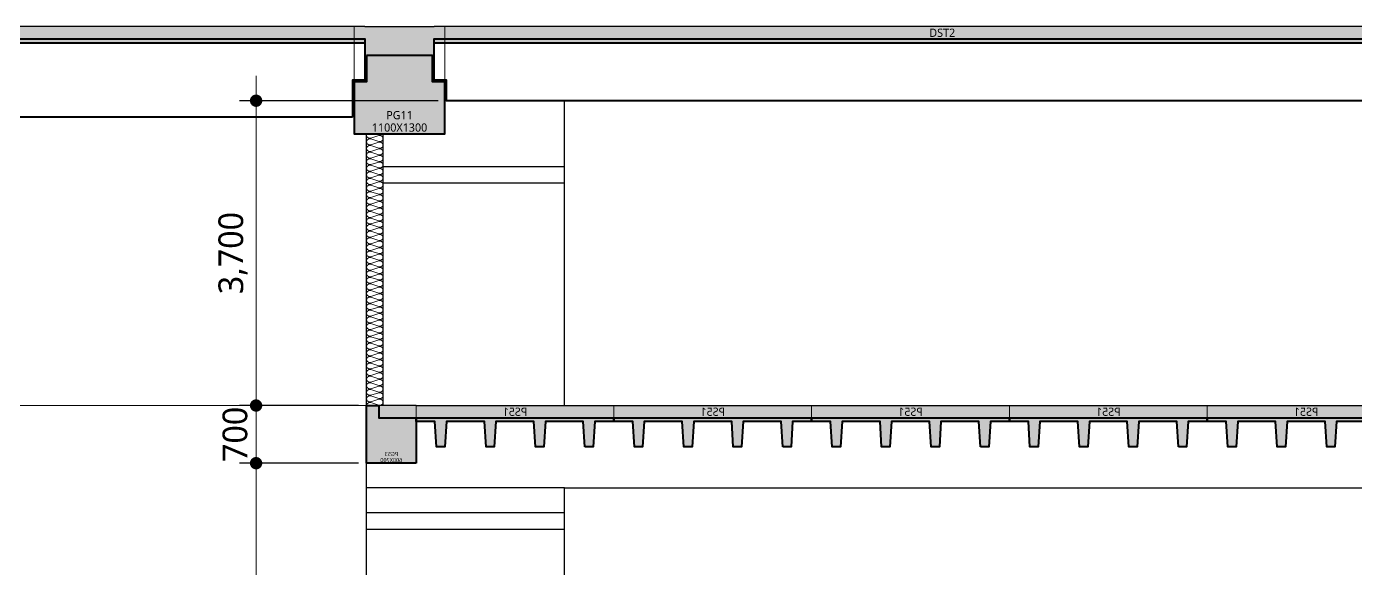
# Model space of a CAD drawing. Header units: millimetres. Extents: x 0 to 420000, y 0 to 297000.
# Drawn here: x 213387 to 229511, y 36723 to 43300 of the extents above; entities that cross this region are included whole.
import ezdxf
from ezdxf.enums import TextEntityAlignment as Align

# ---------------------------------------------------------------- set-up
doc = ezdxf.new("R2010")
doc.units = ezdxf.units.MM
doc.linetypes.add('CEN', pattern=[62, 60, -1, 0, -1])
doc.linetypes.add('HID', pattern=[2, 1.1, -0.9])
doc.layers.get('Defpoints').update_dxf_attribs({"color": 140})
for name, color, linetype, lineweight in [('A-AXIS-LINE', 1, 'CEN', 15), ('A-CONC-LIN1', 2, 'Continuous', 40), ('A-CONC-LIN2', 7, 'Continuous', 25), ('A-ELEV-LIN2', 7, 'Continuous', 25), ('A-SECT-LIN1', 4, 'Continuous', 25), ('A-WAXM-PANL', 6, 'Continuous', 20), ('A-XXXX-INSL2', 8, 'Continuous', 18), ('A-XXXX-WAT1', 9, 'HID', 20)]:
    doc.layers.add(name, color=color, linetype=linetype, lineweight=lineweight)
doc.layers.add('A-CONC-SOLD', color=253, linetype='CEN')
doc.layers.add('A-XXXX-NPLT', color=144, linetype='Continuous', lineweight=15, plot=False)
doc.styles.add('HY울릉도L', font='')
doc.styles.add('맑은고딕', font='')
doc.styles.get('HY울릉도L').set_extended_font_data('HYwulM')
doc.styles.get('맑은고딕').set_extended_font_data('Malgun Gothic')
doc.dimstyles.new('CDIM', dxfattribs={"dimtxt": 3, "dimasz": 1.5, "dimexe": 2, "dimexo": 1, "dimgap": 1, "dimtad": 1, "dimdec": 0, "dimrnd": 0.5, "dimzin": 0, "dimdsep": 32, "dimlunit": 6, "dimtxsty": 'HY울릉도L', "dimblk1": '_CIDOT', "dimblk2": '_CIDOT', "dimsah": 1, "dimcen": 5.5, "dimclrd": 2, "dimclre": 2, "dimclrt": 7, "dimadec": 0, "dimazin": 0, "dimtfac": 1, "dimtdec": 0, "dimtix": 1, "dimtmove": 2, "dimatfit": 1, "dimldrblk": '_CIDOT', "dimfxl": 1, "dimtolj": 1, "dimtzin": 0, "dimlwd": -1, "dimarcsym": 0})

# ---------------------------------------------------------------- blocks, each defined once
blk = doc.blocks.new('axis(211208)')
at = {"layer": 'A-AXIS-LINE', "ltscale": 1000}
blk.add_line((4631788.1, -426868.7), (4955413.1, -426868.7), dxfattribs=at)
blk = doc.blocks.new('DTS1_2')
at = {"layer": 'A-CONC-SOLD'}
h = blk.add_hatch(color=256, dxfattribs=at)
h.dxf.hatch_style = 1
h.paths.add_polyline_path([(-7480, 0), (-7480, -150), (7480, -150), (7480, 0)])
h = blk.add_hatch(color=256, dxfattribs=at)
h.dxf.hatch_style = 1
h.paths.add_polyline_path([(-7480, -150), (-7480, -200), (7480, -200), (7480, -150)])
at = {"layer": 'A-CONC-LIN1'}
blk.add_line((7480, -200), (-7480, -200), dxfattribs=at)
at = {"layer": 'A-CONC-LIN1', "color": 2}
blk.add_lwpolyline([(7330, -1100), (-7330, -1100), (-7330, -650), (-7480, -650), (-7480, -150), (7480, -150), (7480, -650), (7330, -650)], close=True, dxfattribs=at)
at = {"layer": 'A-CONC-LIN2'}
blk.add_line((7480, 0), (-7480, 0), dxfattribs=at)
at = {"layer": 'A-XXXX-NPLT', "style": '맑은고딕'}
blk.add_text('DTS1', height=100, dxfattribs=at).set_placement((0, -75), align=Align.MIDDLE)
blk = doc.blocks.new('PG11')
at = {"layer": 'A-CONC-SOLD'}
h = blk.add_hatch(color=256, dxfattribs=at)
h.dxf.hatch_style = 1
h.paths.add_polyline_path([(-420, 0), (420, 0), (420, -350), (-420, -350)])
h = blk.add_hatch(color=256, dxfattribs=at)
h.dxf.hatch_style = 1
h.paths.add_polyline_path([(-400, -350), (-400, -670), (-550, -670), (-550, -1300), (550, -1300), (550, -670), (400, -670), (400, -350)])
at = {"layer": 'A-CONC-LIN1', "ltscale": 2}
blk.add_lwpolyline([(-400, -350), (-400, -670), (-550, -670), (-550, -1300), (550, -1300), (550, -670), (400, -670), (400, -350)], close=True, dxfattribs=at)
at = {"layer": 'A-CONC-LIN2'}
blk.add_line((-420, 0), (420, 0), dxfattribs=at)
at = {"layer": 'A-XXXX-NPLT'}
blk.add_lwpolyline([(550, -1300), (-550, -1300), (-550, 0), (550, 0)], close=True, dxfattribs=at)
at = {"layer": 'A-XXXX-NPLT', "style": '맑은고딕'}
for s, p in [('PG11', (0, -1075)), ('1100X1300', (0, -1225))]:
    blk.add_text(s, height=100, dxfattribs=at).set_placement(p, align=Align.MIDDLE)
blk = doc.blocks.new('DTS2_3')
at = {"layer": 'A-CONC-SOLD'}
h = blk.add_hatch(color=256, dxfattribs=at)
h.dxf.hatch_style = 1
h.paths.add_polyline_path([(13000, 0), (13000, -150), (320, -150), (320, 0)])
h = blk.add_hatch(color=256, dxfattribs=at)
h.dxf.hatch_style = 1
h.paths.add_polyline_path([(320, -150), (320, -200), (12980, -200), (12980, -150)])
at = {"layer": 'A-CONC-LIN1'}
blk.add_line((12980, -200), (320, -200), dxfattribs=at)
at = {"layer": 'A-CONC-LIN1', "color": 2}
blk.add_lwpolyline([(12830, -900), (470, -900), (470, -650), (320, -650), (320, -150), (12980, -150), (12980, -650), (12830, -650)], close=True, dxfattribs=at)
at = {"layer": 'A-CONC-LIN2'}
blk.add_line((13000, 0), (320, 0), dxfattribs=at)
at = {"layer": 'A-XXXX-NPLT', "style": '맑은고딕'}
blk.add_text('DST2', height=100, dxfattribs=at).set_placement((6485, -75), align=Align.MIDDLE)
blk = doc.blocks.new('PG53')
at = {"layer": 'A-CONC-SOLD'}
h = blk.add_hatch(color=256, dxfattribs=at)
h.dxf.hatch_style = 1
h.paths.add_polyline_path([(300, 700), (-300, 700), (-300, 0), (300, 0)])
at = {"layer": 'A-CONC-LIN1', "color": 2}
blk.add_lwpolyline([(-300, 0), (300, 0), (300, 700), (150, 700), (150, 550), (-300, 550)], close=True, dxfattribs=at)
at = {"layer": 'A-CONC-LIN2'}
blk.add_line((-300, 700), (150, 700), dxfattribs=at)
at = {"layer": 'A-XXXX-NPLT'}
blk.add_lwpolyline([(-300, 0), (300, 0), (300, 700), (-300, 700)], close=True, dxfattribs=at)
at = {"layer": 'A-XXXX-NPLT', "style": '맑은고딕'}
for s, p in [('600X700', (0, 38)), ('PG53', (0, 112))]:
    blk.add_text(s, height=50, dxfattribs=at).set_placement(p, align=Align.MIDDLE)
blk = doc.blocks.new('PS51')
at = {"layer": 'A-CONC-SOLD'}
h = blk.add_hatch(color=256, dxfattribs=at)
h.dxf.hatch_style = 1
h.paths.add_polyline_path([(-1200, 150), (1200, 150), (1200, 0), (-1200, 0)])
h = blk.add_hatch(color=256, dxfattribs=at)
h.dxf.hatch_style = 1
h.paths.add_polyline_path([(1200, 0), (-1200, 0), (-1200, -45), (-970, -45), (-950, -350), (-850, -350), (-830, -45), (-370, -45), (-350, -350), (-250, -350), (-230, -45), (230, -45), (250, -350), (350, -350), (370, -45), (830, -45), (850, -350), (950, -350), (970, -45), (1200, -45)])
at = {"layer": 'A-CONC-LIN1', "color": 2}
blk.add_lwpolyline([(-850, -350), (-830, -45), (-370, -45), (-350, -350), (-250, -350), (-230, -45), (230, -45), (250, -350), (350, -350), (370, -45), (830, -45), (850, -350), (950, -350), (970, -45), (1200, -45), (1200, 0), (-1200, 0), (-1200, -45), (-970, -45), (-950, -350)], close=True, dxfattribs=at)
at = {"layer": 'A-CONC-LIN2'}
blk.add_line((1200, 150), (-1200, 150), dxfattribs=at)
at = {"layer": 'A-XXXX-WAT1'}
blk.add_lwpolyline([(-1200, 150), (1200, 150), (1200, 0), (-1200, 0)], close=True, dxfattribs=at)
at = {"layer": 'A-XXXX-NPLT', "style": '맑은고딕'}
blk.add_text('PS51', height=100, dxfattribs=at).set_placement((0, 75), align=Align.MIDDLE)
blk = doc.blocks.new('냉동층(220321)')
at = {"layer": 'A-ELEV-LIN2'}
for p, q in [((4790224, -406869), (4790224, -403169)), ((4788024, -403969), (4790224, -403969)), ((4790224, -404169), (4788024, -404169)), ((4787824, -412119), (4787824, -407569)), ((4790224, -407869), (4787824, -407869)), ((4790224, -412119), (4790224, -407869)), ((4790224, -407869), (4801324, -407869)), ((4787824, -408169), (4790224, -408169)), ((4787824, -408369), (4790224, -408369))]:
    blk.add_line(p, q, dxfattribs=at)
at = {"layer": 'A-SECT-LIN1'}
for p, q in [((4787824, -406869), (4787824, -403569)), ((4788024, -406869), (4788024, -403569))]:
    blk.add_line(p, q, dxfattribs=at)
at = {"layer": 'A-XXXX-INSL2'}
blk.add_lwpolyline([(4787824, -406869), (4787832, -406847), (4787852, -406833), (4787874, -406833), (4787974, -406865), (4787996, -406865), (4788016, -406851), (4788024, -406829), (4788016, -406807), (4787996, -406793), (4787974, -406793), (4787874, -406825), (4787852, -406825), (4787832, -406811), (4787824, -406789), (4787832, -406767), (4787852, -406753), (4787874, -406753), (4787974, -406785), (4787996, -406785), (4788016, -406771), (4788024, -406749), (4788016, -406727), (4787996, -406713), (4787974, -406713), (4787874, -406745), (4787852, -406745), (4787832, -406731), (4787824, -406709), (4787832, -406687), (4787852, -406673), (4787874, -406673), (4787974, -406705), (4787996, -406705), (4788016, -406691), (4788024, -406669), (4788016, -406647), (4787996, -406633), (4787974, -406633), (4787874, -406665), (4787852, -406665), (4787832, -406651), (4787824, -406629), (4787832, -406607), (4787852, -406593), (4787874, -406593), (4787974, -406625), (4787996, -406625), (4788016, -406611), (4788024, -406589), (4788016, -406567), (4787996, -406553), (4787974, -406553), (4787874, -406585), (4787852, -406585), (4787832, -406571), (4787824, -406549), (4787832, -406527), (4787852, -406513), (4787874, -406513), (4787974, -406545), (4787996, -406545), (4788016, -406531), (4788024, -406509), (4788016, -406487), (4787996, -406473), (4787974, -406473), (4787874, -406505), (4787852, -406505), (4787832, -406491), (4787824, -406469), (4787832, -406447), (4787852, -406433), (4787874, -406433), (4787974, -406465), (4787996, -406465), (4788016, -406451), (4788024, -406429), (4788016, -406407), (4787996, -406393), (4787974, -406393), (4787874, -406425), (4787852, -406425), (4787832, -406411), (4787824, -406389), (4787832, -406367), (4787852, -406353), (4787874, -406353), (4787974, -406385), (4787996, -406385), (4788016, -406371), (4788024, -406349), (4788016, -406327), (4787996, -406313), (4787974, -406313), (4787874, -406345), (4787852, -406345), (4787832, -406331), (4787824, -406309), (4787832, -406287), (4787852, -406273), (4787874, -406273), (4787974, -406305), (4787996, -406305), (4788016, -406291), (4788024, -406269), (4788016, -406247), (4787996, -406233), (4787974, -406233), (4787874, -406265), (4787852, -406265), (4787832, -406251), (4787824, -406229), (4787832, -406207), (4787852, -406193), (4787874, -406193), (4787974, -406225), (4787996, -406225), (4788016, -406211), (4788024, -406189), (4788016, -406167), (4787996, -406153), (4787974, -406153), (4787874, -406185), (4787852, -406185), (4787832, -406171), (4787824, -406149), (4787832, -406127), (4787852, -406113), (4787874, -406113), (4787974, -406145), (4787996, -406145), (4788016, -406131), (4788024, -406109), (4788016, -406087), (4787996, -406073), (4787974, -406073), (4787874, -406105), (4787852, -406105), (4787832, -406091), (4787824, -406069), (4787832, -406047), (4787852, -406033), (4787874, -406033), (4787974, -406065), (4787996, -406065), (4788016, -406051), (4788024, -406029), (4788016, -406007), (4787996, -405993), (4787974, -405993), (4787874, -406025), (4787852, -406025), (4787832, -406011), (4787824, -405989), (4787832, -405967), (4787852, -405953), (4787874, -405953), (4787974, -405985), (4787996, -405985), (4788016, -405971), (4788024, -405949), (4788016, -405927), (4787996, -405913), (4787974, -405913), (4787874, -405945), (4787852, -405945), (4787832, -405931), (4787824, -405909), (4787832, -405887), (4787852, -405873), (4787874, -405873), (4787974, -405905), (4787996, -405905), (4788016, -405891), (4788024, -405869), (4788016, -405847), (4787996, -405833), (4787974, -405833), (4787874, -405865), (4787852, -405865), (4787832, -405851), (4787824, -405829), (4787832, -405807), (4787852, -405793), (4787874, -405793), (4787974, -405825), (4787996, -405825), (4788016, -405811), (4788024, -405789), (4788016, -405767), (4787996, -405753), (4787974, -405753), (4787874, -405785), (4787852, -405785), (4787832, -405771), (4787824, -405749), (4787832, -405727), (4787852, -405713), (4787874, -405713), (4787974, -405745), (4787996, -405745), (4788016, -405731), (4788024, -405709), (4788016, -405687), (4787996, -405673), (4787974, -405673), (4787874, -405705), (4787852, -405705), (4787832, -405691), (4787824, -405669), (4787832, -405647), (4787852, -405633), (4787874, -405633), (4787974, -405665), (4787996, -405665), (4788016, -405651), (4788024, -405629), (4788016, -405607), (4787996, -405593), (4787974, -405593), (4787874, -405625), (4787852, -405625), (4787832, -405611), (4787824, -405589), (4787832, -405567), (4787852, -405553), (4787874, -405553), (4787974, -405585), (4787996, -405585), (4788016, -405571), (4788024, -405549), (4788016, -405527), (4787996, -405513), (4787974, -405513), (4787874, -405545), (4787852, -405545), (4787832, -405531), (4787824, -405509), (4787832, -405487), (4787852, -405473), (4787874, -405473), (4787974, -405505), (4787996, -405505), (4788016, -405491), (4788024, -405469), (4788016, -405447), (4787996, -405433), (4787974, -405433), (4787874, -405465), (4787852, -405465), (4787832, -405451), (4787824, -405429), (4787832, -405407), (4787852, -405393), (4787874, -405393), (4787974, -405425), (4787996, -405425), (4788016, -405411), (4788024, -405389), (4788016, -405367), (4787996, -405353), (4787974, -405353), (4787874, -405385), (4787852, -405385), (4787832, -405371), (4787824, -405349), (4787832, -405327), (4787852, -405313), (4787874, -405313), (4787974, -405345), (4787996, -405345), (4788016, -405331), (4788024, -405309), (4788016, -405287), (4787996, -405273), (4787974, -405273), (4787874, -405305), (4787852, -405305), (4787832, -405291), (4787824, -405269), (4787832, -405247), (4787852, -405233), (4787874, -405233), (4787974, -405265), (4787996, -405265), (4788016, -405251), (4788024, -405229), (4788016, -405207), (4787996, -405193), (4787974, -405193), (4787874, -405225), (4787852, -405225), (4787832, -405211), (4787824, -405189), (4787832, -405167), (4787852, -405153), (4787874, -405153), (4787974, -405185), (4787996, -405185), (4788016, -405171), (4788024, -405149), (4788016, -405127), (4787996, -405113), (4787974, -405113), (4787874, -405145), (4787852, -405145), (4787832, -405131), (4787824, -405109), (4787832, -405087), (4787852, -405073), (4787874, -405073), (4787974, -405105), (4787996, -405105), (4788016, -405091), (4788024, -405069), (4788016, -405047), (4787996, -405033), (4787974, -405033), (4787874, -405065), (4787852, -405065), (4787832, -405051), (4787824, -405029), (4787832, -405007), (4787852, -404993), (4787874, -404993), (4787974, -405025), (4787996, -405025), (4788016, -405011), (4788024, -404989), (4788016, -404967), (4787996, -404953), (4787974, -404953), (4787874, -404985), (4787852, -404985), (4787832, -404971), (4787824, -404949), (4787832, -404927), (4787852, -404913), (4787874, -404913), (4787974, -404945), (4787996, -404945), (4788016, -404931), (4788024, -404909), (4788016, -404887), (4787996, -404873), (4787974, -404873), (4787874, -404905), (4787852, -404905), (4787832, -404891), (4787824, -404869), (4787832, -404847), (4787852, -404833), (4787874, -404833), (4787974, -404865), (4787996, -404865), (4788016, -404851), (4788024, -404829), (4788016, -404807), (4787996, -404793), (4787974, -404793), (4787874, -404825), (4787852, -404825), (4787832, -404811), (4787824, -404789), (4787832, -404767), (4787852, -404753), (4787874, -404753), (4787974, -404785), (4787996, -404785), (4788016, -404771), (4788024, -404749), (4788016, -404727), (4787996, -404713), (4787974, -404713), (4787874, -404745), (4787852, -404745), (4787832, -404731), (4787824, -404709), (4787832, -404687), (4787852, -404673), (4787874, -404673), (4787974, -404705), (4787996, -404705), (4788016, -404691), (4788024, -404669), (4788016, -404647), (4787996, -404633), (4787974, -404633), (4787874, -404665), (4787852, -404665), (4787832, -404651), (4787824, -404629), (4787832, -404607), (4787852, -404593), (4787874, -404593), (4787974, -404625), (4787996, -404625), (4788016, -404611), (4788024, -404589), (4788016, -404567), (4787996, -404553), (4787974, -404553), (4787874, -404585), (4787852, -404585), (4787832, -404571), (4787824, -404549), (4787832, -404527), (4787852, -404513), (4787874, -404513), (4787974, -404545), (4787996, -404545), (4788016, -404531), (4788024, -404509), (4788016, -404487), (4787996, -404473), (4787974, -404473), (4787874, -404505), (4787852, -404505), (4787832, -404491), (4787824, -404469), (4787832, -404447), (4787852, -404433), (4787874, -404433), (4787974, -404465), (4787996, -404465), (4788016, -404451), (4788024, -404429), (4788016, -404407), (4787996, -404393), (4787974, -404393), (4787874, -404425), (4787852, -404425), (4787832, -404411), (4787824, -404389), (4787832, -404367), (4787852, -404353), (4787874, -404353), (4787974, -404385), (4787996, -404385), (4788016, -404371), (4788024, -404349), (4788016, -404327), (4787996, -404313), (4787974, -404313), (4787874, -404345), (4787852, -404345), (4787832, -404331), (4787824, -404309), (4787832, -404287), (4787852, -404273), (4787874, -404273), (4787974, -404305), (4787996, -404305), (4788016, -404291), (4788024, -404269), (4788016, -404247), (4787996, -404233), (4787974, -404233), (4787874, -404265), (4787852, -404265), (4787832, -404251), (4787824, -404229), (4787832, -404207), (4787852, -404193), (4787874, -404193), (4787974, -404225), (4787996, -404225), (4788016, -404211), (4788024, -404189), (4788016, -404167), (4787996, -404153), (4787974, -404153), (4787874, -404185), (4787852, -404185), (4787832, -404171), (4787824, -404149), (4787832, -404127), (4787852, -404113), (4787874, -404113), (4787974, -404145), (4787996, -404145), (4788016, -404131), (4788024, -404109), (4788016, -404087), (4787996, -404073), (4787974, -404073), (4787874, -404105), (4787852, -404105), (4787832, -404091), (4787824, -404069), (4787832, -404047), (4787852, -404033), (4787874, -404033), (4787974, -404065), (4787996, -404065), (4788016, -404051), (4788024, -404029), (4788016, -404007), (4787996, -403993), (4787974, -403993), (4787874, -404025), (4787852, -404025), (4787832, -404011), (4787824, -403989), (4787832, -403967), (4787852, -403953), (4787874, -403953), (4787974, -403985), (4787996, -403985), (4788016, -403971), (4788024, -403949), (4788016, -403927), (4787996, -403913), (4787974, -403913), (4787874, -403945), (4787852, -403945), (4787832, -403931), (4787824, -403909), (4787832, -403887), (4787852, -403873), (4787874, -403873), (4787974, -403905), (4787996, -403905), (4788016, -403891), (4788024, -403869), (4788016, -403847), (4787996, -403833), (4787974, -403833), (4787874, -403865), (4787852, -403865), (4787832, -403851), (4787824, -403829), (4787832, -403807), (4787852, -403793), (4787874, -403793), (4787974, -403825), (4787996, -403825), (4788016, -403811), (4788024, -403789), (4788016, -403767), (4787996, -403753), (4787974, -403753), (4787874, -403785), (4787852, -403785), (4787832, -403771), (4787824, -403749), (4787832, -403727), (4787852, -403713), (4787874, -403713), (4787974, -403745), (4787996, -403745), (4788016, -403731), (4788024, -403709), (4788016, -403687), (4787996, -403673), (4787974, -403673), (4787874, -403705), (4787852, -403705), (4787832, -403691), (4787824, -403669), (4787832, -403647), (4787852, -403633), (4787874, -403633), (4787974, -403665), (4787996, -403665), (4788016, -403651), (4788024, -403629), (4788016, -403607), (4787996, -403593), (4787974, -403593), (4787874, -403625), (4787852, -403625), (4787832, -403611), (4787824, -403589)], dxfattribs=at)
for name, p in [('PG11', (4788224, -402269)), ('DTS2_3', (4788324, -402269))]:
    blk.add_blockref(name, p)
at = {"xscale": -1}
for name, p in [('PG53', (4788124, -407569)), ('PS51', (4789624, -407019)), ('PS51', (4792024, -407019)), ('PS51', (4794424, -407019)), ('PS51', (4796824, -407019)), ('PS51', (4799224, -407019))]:
    blk.add_blockref(name, p, dxfattribs=at)
at = {"layer": 'A-WAXM-PANL'}
blk.add_blockref('DTS1_2', (4780324, -402269), dxfattribs=at)
blk = doc.blocks.new('_CIDOT')
at = {"color": 0, "linetype": 'ByBlock'}
blk.add_line((2, 0), (-1, 0), dxfattribs=at)
at = {"color": 0, "linetype": 'ByBlock', "const_width": 0.5}
blk.add_lwpolyline([(-0.25, 0, 1), (0.25, 0, 1)], format="xyb", close=True, dxfattribs=at)
blk = doc.blocks.new('*D100')
at = {"layer": 'A-XXXX-NPLT', "lineweight": -2, "transparency": 16777216}
for p, q in [((217413, 38000), (215972, 38000)), ((217413, 33450), (215972, 33450))]:
    blk.add_line(p, q, dxfattribs=at)
at = {"layer": 'A-XXXX-NPLT', "transparency": 16777216}
blk.add_line((216172, 33600), (216172, 37850), dxfattribs=at)
at = {"layer": 'Defpoints', "color": 0, "transparency": 16777216}
for p in [(216172, 38000), (217513, 38000), (217513, 33450)]:
    blk.add_point(p, dxfattribs=at)
at = {"layer": 'A-XXXX-NPLT', "transparency": 16777216, "xscale": 150, "yscale": 150, "zscale": 150}
for p, rotation in [((216172, 38000), 90), ((216172, 33450), 270)]:
    blk.add_blockref('_CIDOT', p, dxfattribs=dict(at, rotation=rotation))
at = {"layer": 'A-XXXX-NPLT', "color": 3, "transparency": 16777216, "insert": (215892, 35725), "char_height": 300, "attachment_point": 5, "rotation": 90, "style": '맑은고딕'}
blk.add_mtext('\\A1;4,550', dxfattribs=at)
blk = doc.blocks.new('*D101')
at = {"layer": 'A-XXXX-NPLT', "transparency": 16777216}
for p, q in [((216172, 38850), (216172, 39000)), ((216172, 38000), (216172, 38700)), ((216172, 37850), (216172, 37700))]:
    blk.add_line(p, q, dxfattribs=at)
at = {"layer": 'A-XXXX-NPLT', "lineweight": -2, "transparency": 16777216}
for p, q in [((217413, 38700), (215972, 38700)), ((217413, 38000), (215972, 38000))]:
    blk.add_line(p, q, dxfattribs=at)
at = {"layer": 'Defpoints', "color": 0, "transparency": 16777216}
for p in [(216172, 38700), (217513, 38700), (217513, 38000)]:
    blk.add_point(p, dxfattribs=at)
at = {"layer": 'A-XXXX-NPLT', "transparency": 16777216, "xscale": 150, "yscale": 150, "zscale": 150}
for p, rotation in [((216172, 38700), 270), ((216172, 38000), 90)]:
    blk.add_blockref('_CIDOT', p, dxfattribs=dict(at, rotation=rotation))
at = {"layer": 'A-XXXX-NPLT', "color": 3, "transparency": 16777216, "insert": (215917, 38350), "char_height": 300, "attachment_point": 5, "rotation": 90, "style": '맑은고딕'}
blk.add_mtext('\\A1;700', dxfattribs=at)
blk = doc.blocks.new('*D102')
at = {"layer": 'A-XXXX-NPLT', "lineweight": -2, "transparency": 16777216}
for p, q in [((218383, 42400), (215972, 42400)), ((217413, 38700), (215972, 38700))]:
    blk.add_line(p, q, dxfattribs=at)
at = {"layer": 'A-XXXX-NPLT', "transparency": 16777216}
blk.add_line((216172, 38850), (216172, 42250), dxfattribs=at)
at = {"layer": 'Defpoints', "color": 0, "transparency": 16777216}
for p in [(216172, 42400), (218483, 42400), (217513, 38700)]:
    blk.add_point(p, dxfattribs=at)
at = {"layer": 'A-XXXX-NPLT', "transparency": 16777216, "xscale": 150, "yscale": 150, "zscale": 150}
for p, rotation in [((216172, 42400), 90), ((216172, 38700), 270)]:
    blk.add_blockref('_CIDOT', p, dxfattribs=dict(at, rotation=rotation))
at = {"layer": 'A-XXXX-NPLT', "color": 3, "transparency": 16777216, "insert": (215892, 40550), "char_height": 300, "attachment_point": 5, "rotation": 90, "style": '맑은고딕'}
blk.add_mtext('\\A1;3,700', dxfattribs=at)

msp = doc.modelspace()

# ---------------------------------------------------------------- block references
msp.add_blockref('냉동층(220321)', (-4570311.3, 445568.7))
at = {"layer": 'A-AXIS-LINE'}
msp.add_blockref('axis(211208)', (-4581588.1, 465568.7), dxfattribs=at)

# ---------------------------------------------------------------- dimensions: what is measured, and where the dimension line sits
at = {"layer": 'A-XXXX-NPLT'}
for base, p1, p2, picture, middle in [((216172.5, 42400), (217512.5, 38700), (218482.5, 42400), '*D102', (215892.3, 40550)), ((216172.5, 38700), (217512.5, 38000), (217512.5, 38700), '*D101', (215917.5, 38350))]:
    dim = msp.add_linear_dim(base=base, p1=p1, p2=p2, angle=270, dimstyle='CDIM', override={"dimscale": 100, "dimtxsty": '맑은고딕', "dimclrd": 256, "dimclre": 256, "dimclrt": 3}, dxfattribs=at)
    dim.commit()
    dim.dimension.update_dxf_attribs({"geometry": picture, "text_midpoint": middle})
dim = msp.add_aligned_dim(p1=(217512.5, 33450), p2=(217512.5, 38000), distance=1340, dimstyle='CDIM', override={"dimscale": 100, "dimtxsty": '맑은고딕', "dimclrd": 256, "dimclre": 256, "dimclrt": 3}, dxfattribs=at)
dim.commit()
dim.dimension.update_dxf_attribs({"geometry": '*D100', "text_midpoint": (215892.3, 35725)})

doc.saveas('drawing.dxf')
